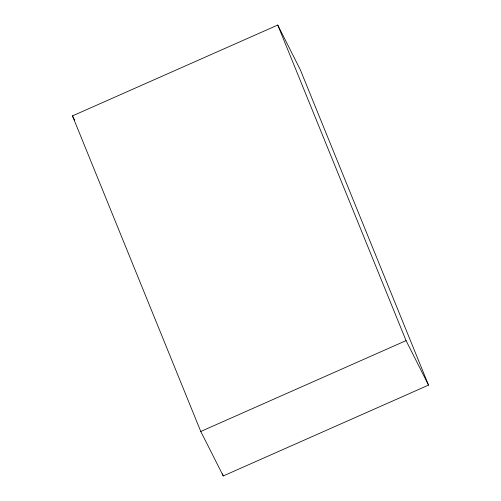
<?xml version="1.0" encoding="UTF-8"?>
<svg xmlns="http://www.w3.org/2000/svg" width="501" height="501" viewBox="0 0 501 501"><rect width="100%" height="100%" fill="white"/><g stroke="black" fill="none" stroke-linecap="round" stroke-linejoin="round"><path stroke-width="0.75" d="M72.463 115.894L277.748 25.05L300.218 69.533L428.537 385.106L223.252 475.95L200.782 431.467L72.463 115.894L74.568 120.065M200.782 431.467L406.067 340.624L428.537 385.106M277.748 25.05L406.067 340.624M222.369 473.777L223.252 475.95"/></g></svg>
